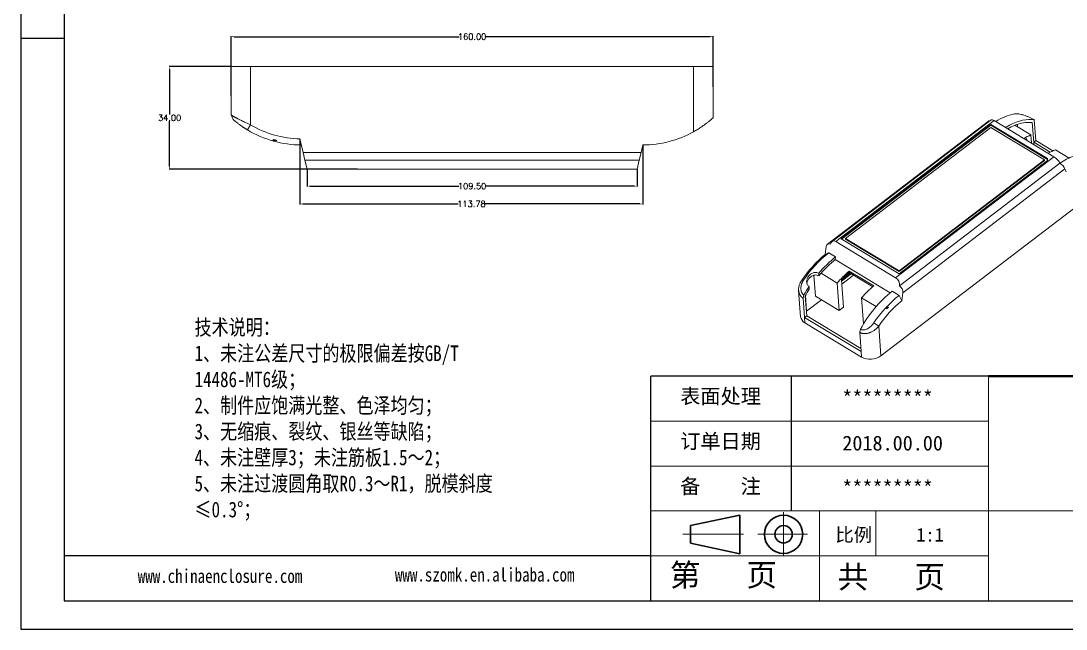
# Model space of a CAD drawing. Header units: inches. Extents: x 3440 to 5010, y 1126 to 1518.
# Drawn here: x 3848.1 to 4194.8, y 1125.7 to 1327.5 of the extents above; entities that cross this region are included whole.
import ezdxf

# ---------------------------------------------------------------- set-up
doc = ezdxf.new("R2010")
doc.units = ezdxf.units.IN
doc.header["$LTSCALE"] = 15
doc.linetypes.add('CENTER2', pattern=[28.575, 19.05, -3.175, 3.175, -3.175])
doc.layers.add('文字', color=81, linetype='Continuous')
for name, color, linetype, lineweight in [('粗实线', 7, 'Continuous', 30), ('细实线', 3, 'Continuous', 9), ('细点划线', 2, 'CENTER2', 9)]:
    doc.layers.add(name, color=color, linetype=linetype, lineweight=lineweight)
doc.styles.get("Standard").update_dxf_attribs({"font": 'txt', "bigfont": 'gbcbig.shx'})
doc.styles.add('宋体', font='', dxfattribs={"width": 0.8, "height": 3.5})
doc.styles.get('宋体').set_extended_font_data('SimSun')
doc.dimstyles.new('2.5', dxfattribs={"dimtxt": 2, "dimasz": 1, "dimexe": 0.18, "dimexo": 0.0625, "dimgap": 0.09, "dimtad": 0, "dimtih": 1, "dimtoh": 1, "dimzin": 0, "dimdsep": 46, "dimtxsty": 'Standard', "dimcen": 1, "dimadec": 0, "dimazin": 2, "dimtfac": 1, "dimtofl": 0, "dimtmove": 0, "dimatfit": 3, "dimfxl": 0, "dimtolj": 1, "dimtzin": 0, "dimarcsym": 0})

# ---------------------------------------------------------------- blocks, each defined once
blk = doc.blocks.new('*D475')
at = {"color": 0, "lineweight": -2, "transparency": 16777216}
for p, q in [((3917.71, 1312.31), (3897.22, 1312.31)), ((3897.4, 1311.31), (3897.4, 1296.4)), ((3897.4, 1279.31), (3897.4, 1294.22)), ((3959.74, 1278.31), (3897.22, 1278.31))]:
    blk.add_line(p, q, dxfattribs=at)
at = {"color": 0, "transparency": 16777216}
for points in [[(3897.24, 1311.31), (3897.57, 1311.31), (3897.4, 1312.31)], [(3897.24, 1279.31), (3897.57, 1279.31), (3897.4, 1278.31)]]:
    blk.add_solid(points, dxfattribs=at)
at = {"layer": 'Defpoints', "color": 0, "transparency": 16777216}
for p in [(3917.77, 1312.31), (3897.4, 1278.31), (3959.8, 1278.31)]:
    blk.add_point(p, dxfattribs=at)
at = {"color": 0, "transparency": 16777216, "insert": (3897.4, 1295.31), "char_height": 2, "attachment_point": 5}
blk.add_mtext('\\A1;34.00', dxfattribs=at)
blk = doc.blocks.new('*D476')
at = {"color": 0, "lineweight": -2, "transparency": 16777216}
for p, q in [((3917.77, 1302.6), (3917.77, 1322.43)), ((3918.77, 1322.25), (3993.52, 1322.25)), ((4076.77, 1322.25), (4002.03, 1322.25)), ((4077.77, 1305.56), (4077.77, 1322.43))]:
    blk.add_line(p, q, dxfattribs=at)
at = {"color": 0, "transparency": 16777216}
for points in [[(3918.77, 1322.42), (3918.77, 1322.09), (3917.77, 1322.25)], [(4076.77, 1322.42), (4076.77, 1322.09), (4077.77, 1322.25)]]:
    blk.add_solid(points, dxfattribs=at)
at = {"layer": 'Defpoints', "color": 0, "transparency": 16777216}
for p in [(4077.77, 1322.25), (4077.77, 1305.5), (3917.77, 1302.54)]:
    blk.add_point(p, dxfattribs=at)
at = {"color": 0, "transparency": 16777216, "insert": (3997.77, 1322.25), "char_height": 2, "attachment_point": 5}
blk.add_mtext('\\A1;160.00', dxfattribs=at)
blk = doc.blocks.new('*D477')
at = {"color": 0, "lineweight": -2, "transparency": 16777216}
for p, q in [((3943.02, 1278.25), (3943.02, 1272.48)), ((4052.52, 1278.25), (4052.52, 1272.48)), ((3944.02, 1272.66), (3993.35, 1272.66)), ((4051.52, 1272.66), (4002.2, 1272.66))]:
    blk.add_line(p, q, dxfattribs=at)
at = {"color": 0, "transparency": 16777216}
for points in [[(3944.02, 1272.82), (3944.02, 1272.49), (3943.02, 1272.66)], [(4051.52, 1272.82), (4051.52, 1272.49), (4052.52, 1272.66)]]:
    blk.add_solid(points, dxfattribs=at)
at = {"layer": 'Defpoints', "color": 0, "transparency": 16777216}
for p in [(3943.02, 1278.31), (4052.52, 1278.31), (4052.52, 1272.66)]:
    blk.add_point(p, dxfattribs=at)
at = {"color": 0, "transparency": 16777216, "insert": (3997.77, 1272.66), "char_height": 2, "attachment_point": 5}
blk.add_mtext('\\A1;109.50', dxfattribs=at)
blk = doc.blocks.new('*D478')
at = {"color": 0, "lineweight": -2, "transparency": 16777216}
for p, q in [((3940.65, 1288.25), (3940.65, 1266.56)), ((4054.42, 1286.25), (4054.42, 1266.56)), ((3941.65, 1266.74), (3993.11, 1266.74)), ((4053.42, 1266.74), (4001.96, 1266.74))]:
    blk.add_line(p, q, dxfattribs=at)
at = {"color": 0, "transparency": 16777216}
for points in [[(3941.65, 1266.9), (3941.65, 1266.57), (3940.65, 1266.74)], [(4053.42, 1266.9), (4053.42, 1266.57), (4054.42, 1266.74)]]:
    blk.add_solid(points, dxfattribs=at)
at = {"layer": 'Defpoints', "color": 0, "transparency": 16777216}
for p in [(3940.65, 1288.32), (4054.42, 1286.31), (3940.65, 1266.74)]:
    blk.add_point(p, dxfattribs=at)
at = {"color": 0, "transparency": 16777216, "insert": (3997.54, 1266.74), "char_height": 2, "attachment_point": 5}
blk.add_mtext('\\A1;113.78', dxfattribs=at)

msp = doc.modelspace()

# ---------------------------------------------------------------- linework, layer by layer
for p, q in [((3848.055, 1517.567), (3848.055, 1125.657)), ((3862.397, 1508.236), (3862.397, 1134.988)), ((3862.397, 1321.612), (3848.055, 1321.612)), ((3848.055, 1307.097), (3848.055, 1125.657)), ((4169.048, 1209.637), (4057.074, 1209.637)), ((4057.074, 1134.988), (4057.074, 1209.637)), ((4103.73, 1164.848), (4103.73, 1209.637)), ((4057.074, 1149.918), (3862.397, 1149.918)), ((3862.397, 1134.988), (4392.997, 1134.988)), ((3848.055, 1125.657), (4402.328, 1125.657)), ((3848.055, 1125.657), (4104.663, 1125.657))]:
    msp.add_line(p, q)
at = {"color": 7, "linetype": 'Continuous', "lineweight": 15}
for p, q in [((3917.774, 1308.81), (3917.774, 1312.31)), ((3917.774, 1312.31), (3924.274, 1312.31)), ((3924.274, 1312.31), (3924.274, 1293.025)), ((4071.274, 1312.31), (3924.274, 1312.31)), ((4071.274, 1290.715), (4071.274, 1312.31)), ((4071.274, 1312.31), (4077.774, 1312.31)), ((4077.774, 1312.31), (4077.774, 1308.81)), ((3917.774, 1296.273), (3917.774, 1308.81)), ((4077.774, 1308.81), (4077.774, 1295.371)), ((3917.774, 1296.273), (3918.471, 1294.756)), ((4169.086, 1294.241), (4115.642, 1253.398)), ((4169.981, 1294.632), (4117.177, 1254.278)), ((4171.007, 1294.396), (4118.466, 1254.244)), ((4171.007, 1294.396), (4190.826, 1282.427)), ((4184.102, 1287.206), (4183.603, 1293.732)), ((4184.822, 1287.756), (4184.297, 1294.626)), ((3922.086, 1292.038), (3923.244, 1291.31)), ((3924.274, 1293.025), (3923.244, 1291.31)), ((4169.821, 1293.143), (4120.16, 1255.191)), ((4169.841, 1292.887), (4120.358, 1255.071)), ((4169.864, 1292.132), (4121.642, 1255.281)), ((4188.624, 1281.787), (4169.821, 1293.143)), ((4169.841, 1292.887), (4169.821, 1293.143)), ((4188.634, 1281.537), (4169.841, 1292.887)), ((4187.65, 1281.39), (4169.864, 1292.132)), ((4183.169, 1289.641), (4177.833, 1292.863)), ((3940.648, 1288.316), (3941.718, 1283.81)), ((4181.271, 1288.202), (4181.271, 1288.197)), ((4181.737, 1288.444), (4181.779, 1287.89)), ((4183.169, 1289.641), (4183.377, 1286.925)), ((4184.102, 1287.206), (4184.822, 1287.756)), ((4184.102, 1287.206), (4189.551, 1283.915)), ((4190.445, 1284.36), (4184.822, 1287.756)), ((3941.718, 1283.81), (4053.83, 1283.81)), ((3942.312, 1281.31), (3941.718, 1283.81)), ((4053.83, 1283.81), (4053.237, 1281.31)), ((4054.424, 1286.31), (4053.83, 1283.81)), ((4195.841, 1281.988), (4191.3, 1284.73)), ((3942.312, 1281.31), (4053.237, 1281.31)), ((3943.024, 1278.31), (3942.312, 1281.31)), ((4053.237, 1281.31), (4052.524, 1278.31)), ((4138.285, 1242.275), (4190.826, 1282.427)), ((4139.428, 1244.539), (4187.65, 1281.39)), ((4139.448, 1244.283), (4187.67, 1281.135)), ((4139.471, 1243.528), (4188.652, 1281.113)), ((4139.585, 1239.559), (4192.809, 1280.234)), ((4187.67, 1281.135), (4187.65, 1281.39)), ((4188.624, 1281.787), (4188.652, 1281.113)), ((4052.524, 1278.31), (3943.024, 1278.31)), ((4194.462, 1278.406), (4140.669, 1237.296)), ((4194.845, 1277.346), (4194.462, 1278.406)), ((4133.412, 1216.33), (4203.946, 1270.232)), ((4114.922, 1249.946), (4115.26, 1252.642)), ((4118.466, 1254.244), (4138.285, 1242.275)), ((4120.16, 1255.191), (4139.471, 1243.528)), ((4121.642, 1255.281), (4139.428, 1244.539)), ((4121.661, 1255.025), (4121.642, 1255.281)), ((4121.661, 1255.025), (4139.448, 1244.283)), ((4116.089, 1250.532), (4118.375, 1249.151)), ((4118.375, 1249.151), (4118.263, 1248.251)), ((4136.485, 1237.246), (4118.263, 1248.251)), ((4107.25, 1241.535), (4107.705, 1241.42)), ((4111.686, 1236.152), (4111.157, 1243.063)), ((4112.773, 1243.722), (4112.835, 1242.903)), ((4118.866, 1240.5), (4113.531, 1243.723)), ((4120.316, 1241.471), (4123.268, 1243.728)), ((4120.341, 1241.143), (4123.522, 1243.574)), ((4124.313, 1243.097), (4120.419, 1240.121)), ((4122.881, 1244.45), (4131.012, 1239.539)), ((4122.881, 1244.45), (4122.92, 1243.938)), ((4130.675, 1239.255), (4122.92, 1243.938)), ((4139.448, 1244.283), (4139.428, 1244.539)), ((4106.103, 1238.052), (4106.77, 1229.334)), ((4109.62, 1238.452), (4109.55, 1239.374)), ((4118.866, 1240.5), (4119.562, 1231.395)), ((4120.313, 1241.504), (4121.002, 1232.495)), ((4107.561, 1235.496), (4107.836, 1236.527)), ((4107.561, 1235.496), (4108.051, 1229.086)), ((4108.272, 1236.162), (4108.771, 1229.636)), ((4113.663, 1234.958), (4108.766, 1231.215)), ((4119.562, 1231.395), (4111.686, 1236.152)), ((4126.997, 1235.59), (4127.66, 1226.923)), ((4131.833, 1232.669), (4126.997, 1235.59)), ((4137.178, 1237.795), (4139.465, 1236.414)), ((4140.331, 1234.6), (4140.669, 1237.296)), ((4108.657, 1231.128), (4108.766, 1231.215)), ((4121.002, 1232.495), (4119.562, 1231.395)), ((4108.771, 1229.636), (4108.051, 1229.086)), ((4108.051, 1229.086), (4126.854, 1217.731)), ((4108.051, 1229.086), (4108.188, 1227.297)), ((4126.775, 1218.763), (4108.771, 1229.636)), ((4108.188, 1227.297), (4126.99, 1215.941)), ((4126.364, 1224.14), (4126.639, 1225.171)), ((4132.659, 1226.189), (4131.081, 1227.302)), ((4132.659, 1226.189), (4133.412, 1216.33)), ((4126.854, 1217.731), (4126.364, 1224.14)), ((4126.99, 1215.941), (4126.854, 1217.731))]:
    msp.add_line(p, q, dxfattribs=at)
at = {"color": 8, "linetype": 'Continuous', "lineweight": 15}
for p, q in [((4178.683, 1293.177), (4178.749, 1292.31)), ((4184.16, 1286.452), (4184.102, 1287.206)), ((4108.766, 1231.215), (4108.373, 1236.346))]:
    msp.add_line(p, q, dxfattribs=at)
at = {"color": 7, "linetype": 'Continuous', "lineweight": 15, "flags": 128}
for points in [[(4184.297, 1294.626), (4183.386, 1294.744), (4182.433, 1294.765), (4181.443, 1294.688), (4180.421, 1294.514), (4179.37, 1294.244), (4178.296, 1293.878), (4177.203, 1293.42), (4176.095, 1292.869), (4174.979, 1292.23), (4174.788, 1292.112)], [(4181.737, 1288.444), (4181.405, 1288.274), (4181.271, 1288.202)]]:
    msp.add_lwpolyline(points, dxfattribs=at)
at = {"color": 7, "linetype": 'Continuous', "lineweight": 15}
for centre, radius, start, end in [((4180.953, 1279.628), 17.299, 100.86131, 123.18088), ((4182.318, 1282.665), 11.141, 83.37732, 113.73956), ((3941.272, 1321.31), 35, 238.9969, 269.75807), ((3941.272, 1321.31), 33, 238.9969, 268.91633), ((4054.276, 1321.31), 35, 270.24193, 299.05514), ((4185, 1275.19), 19.071, 112.07244, 120.00613), ((3941.272, 1321.31), 34.5, 254.00799, 256.16909), ((4190.334, 1271.971), 19.067, 112.0716, 120.00698), ((4198.52, 1266.946), 19.194, 112.09792, 119.98065), ((4204.677, 1263.022), 20.92, 110.61805, 124.5855), ((4138.391, 1220.833), 37.395, 128.8737, 146.38539), ((4140.532, 1219.63), 39.401, 128.34385, 146.42488), ((4140.811, 1220.392), 36.475, 127.95781, 140.23665), ((4140.236, 1220.003), 39.025, 136.33301, 137.6029), ((4139.716, 1221.097), 34.606, 128.30991, 139.17093), ((4143.867, 1217.275), 40.247, 138.91847, 140.44888), ((4145.647, 1217.295), 35.436, 129.97534, 139.09135), ((4144.101, 1218.639), 32.995, 129.9369, 136.13373), ((4148.245, 1214.142), 46.195, 146.89296, 151.01522), ((4147.02, 1214.882), 44.208, 147.77987, 151.22423), ((4153.778, 1212.384), 35.436, 129.97534, 139.09135), ((4162.777, 1205.713), 41.043, 128.58609, 151.69947), ((4163.909, 1205.512), 39.401, 128.34385, 146.42488), ((4163.8, 1205.488), 37.395, 128.8737, 146.38539), ((4164.121, 1205.578), 39.025, 136.33301, 137.6029), ((4109.418, 1229.665), 2.669, 187.13883, 242.55336), ((4129.892, 1221.244), 6.045, 241.31106, 305.61355)]:
    msp.add_arc(centre, radius, start, end, dxfattribs=at)
for centre, major_axis, ratio, start_param, end_param in [((4170.324, 1292.984), (1.259, -1.238), 0.3379667, 2.572193, 3.0935052), ((4171.466, 1293.124), (1.511, -1.485), 0.3379667, 2.1840459, 3.0935052), ((4191.285, 1281.154), (1.511, -1.485), 0.3379667, 0.6132496, 2.1840459), ((4193.192, 1279.173), (1.259, -1.238), 0.3379667, 0.6132496, 2.1840459), ((4116.53, 1251.874), (-0.746, 1.61), 0.6492678, 5.5169196, 7.0877159), ((4118.242, 1252.449), (-0.895, 1.932), 0.6492678, 5.5169196, 7.0877159), ((4138.061, 1240.48), (-0.895, 1.932), 0.6492678, 3.9461233, 5.5169196), ((4139.398, 1238.063), (-0.746, 1.61), 0.6492678, 3.9461233, 5.5169196)]:
    msp.add_ellipse(centre, major_axis=major_axis, ratio=ratio, start_param=start_param, end_param=end_param, dxfattribs=at)
for points, knots in [([(3917.774, 1296.273), (3917.775, 1296.273), (3917.777, 1296.272), (3917.79, 1296.263), (3917.813, 1296.249), (3917.845, 1296.228), (3917.887, 1296.202), (3917.94, 1296.17), (3918.003, 1296.131), (3918.077, 1296.087), (3918.162, 1296.037), (3918.258, 1295.981), (3918.366, 1295.918), (3918.486, 1295.85), (3918.617, 1295.776), (3918.761, 1295.696), (3918.917, 1295.61), (3919.085, 1295.518), (3919.266, 1295.421), (3919.459, 1295.317), (3919.664, 1295.207), (3919.927, 1295.067), (3920.274, 1294.883), (3920.737, 1294.646), (3921.291, 1294.371), (3921.905, 1294.076), (3922.523, 1293.789), (3923.083, 1293.538), (3923.559, 1293.329), (3923.946, 1293.162), (3924.175, 1293.066), (3924.274, 1293.025)], [0, 0, 0, 0, 0.0220237, 0.0443682, 0.0670466, 0.0900715, 0.1134547, 0.1372078, 0.1613415, 0.1858663, 0.210792, 0.2361282, 0.2618837, 0.2880672, 0.3146867, 0.34175, 0.3692645, 0.3972371, 0.4256746, 0.4545833, 0.4839692, 0.513838, 0.5632907, 0.6203368, 0.6849822, 0.7572301, 0.8245177, 0.8824401, 0.9309955, 0.9701823, 1, 1, 1, 1]), ([(3923.244, 1291.31), (3923.17, 1291.355), (3923.022, 1291.445), (3922.801, 1291.581), (3922.582, 1291.718), (3922.366, 1291.856), (3922.151, 1291.995), (3921.938, 1292.134), (3921.727, 1292.275), (3921.313, 1292.556), (3920.72, 1292.974), (3919.999, 1293.513), (3919.375, 1294.002), (3918.988, 1294.32), (3918.772, 1294.501), (3918.661, 1294.594), (3918.575, 1294.667), (3918.515, 1294.718), (3918.478, 1294.75), (3918.473, 1294.754), (3918.471, 1294.756)], [0, 0, 0, 0, 0.0318829, 0.0636757, 0.0954218, 0.1271644, 0.1589471, 0.190813, 0.2228051, 0.2549657, 0.3821758, 0.5070081, 0.6343526, 0.7559806, 0.7990694, 0.8407156, 0.8812568, 0.9210587, 0.9605076, 1, 1, 1, 1]), ([(4077.774, 1295.371), (4077.774, 1295.371), (4077.722, 1295.323), (4077.572, 1295.189), (4077.509, 1295.133), (4077.364, 1295.005), (4077.281, 1294.932), (4077.004, 1294.692), (4076.779, 1294.501), (4076.279, 1294.089), (4076.003, 1293.867), (4075.551, 1293.517), (4075.393, 1293.397), (4075.069, 1293.155), (4074.903, 1293.033), (4074.391, 1292.664), (4074.033, 1292.416), (4073.281, 1291.916), (4072.892, 1291.667), (4072.097, 1291.183), (4071.691, 1290.946), (4071.274, 1290.715)], [0, 0, 0, 0, 0.125, 0.125, 0.1875, 0.1875, 0.25, 0.25, 0.375, 0.375, 0.5, 0.5, 0.5625, 0.5625, 0.625, 0.625, 0.75, 0.75, 0.875, 0.875, 1, 1, 1, 1]), ([(4184.297, 1294.626), (4184.053, 1294.773), (4183.79, 1294.921), (4183.366, 1295.144), (4183.22, 1295.219), (4182.924, 1295.364), (4182.776, 1295.435), (4182.325, 1295.643), (4182.016, 1295.775), (4181.411, 1296.013), (4181.112, 1296.12), (4180.668, 1296.262), (4180.52, 1296.307), (4180.228, 1296.388), (4180.085, 1296.425), (4179.662, 1296.524), (4179.388, 1296.576), (4178.858, 1296.646), (4178.604, 1296.665), (4178.126, 1296.668), (4177.902, 1296.652), (4177.693, 1296.618)], [0, 0, 0, 0, 0.125, 0.125, 0.1875, 0.1875, 0.25, 0.25, 0.375, 0.375, 0.5, 0.5, 0.5625, 0.5625, 0.625, 0.625, 0.75, 0.75, 0.875, 0.875, 1, 1, 1, 1]), ([(4107.561, 1235.496), (4107.521, 1235.52), (4107.441, 1235.57), (4107.325, 1235.654), (4107.211, 1235.744), (4107.101, 1235.842), (4106.994, 1235.947), (4106.892, 1236.059), (4106.794, 1236.178), (4106.7, 1236.305), (4106.612, 1236.439), (4106.529, 1236.579), (4106.452, 1236.727), (4106.381, 1236.881), (4106.317, 1237.043), (4106.26, 1237.21), (4106.211, 1237.384), (4106.169, 1237.565), (4106.136, 1237.751), (4106.112, 1237.943), (4106.096, 1238.141), (4106.088, 1238.387), (4106.098, 1238.698), (4106.142, 1239.091), (4106.233, 1239.534), (4106.375, 1239.995), (4106.556, 1240.431), (4106.75, 1240.804), (4106.936, 1241.106), (4107.1, 1241.343), (4107.205, 1241.477), (4107.25, 1241.535)], [0, 0, 0, 0, 0.0220237, 0.0443682, 0.0670466, 0.0900715, 0.1134547, 0.1372078, 0.1613415, 0.1858663, 0.210792, 0.2361282, 0.2618837, 0.2880672, 0.3146867, 0.34175, 0.3692645, 0.3972371, 0.4256746, 0.4545833, 0.4839692, 0.513838, 0.5632907, 0.6203368, 0.6849822, 0.7572301, 0.8245177, 0.8824401, 0.9309955, 0.9701823, 1, 1, 1, 1]), ([(4112.773, 1243.722), (4112.648, 1243.797), (4112.514, 1243.857), (4112.227, 1243.947), (4112.073, 1243.976), (4111.76, 1244.003), (4111.6, 1244), (4111.273, 1243.963), (4111.111, 1243.929), (4110.792, 1243.831), (4110.634, 1243.766), (4110.332, 1243.612), (4110.188, 1243.523), (4109.914, 1243.321), (4109.784, 1243.208), (4109.547, 1242.968), (4109.438, 1242.839), (4109.242, 1242.565), (4109.155, 1242.421), (4109.006, 1242.127), (4108.944, 1241.976), (4108.794, 1241.508), (4108.747, 1241.193), (4108.763, 1240.724), (4108.783, 1240.571), (4108.853, 1240.28), (4108.903, 1240.14), (4109.038, 1239.875), (4109.12, 1239.755), (4109.313, 1239.542), (4109.425, 1239.449), (4109.55, 1239.374)], [0, 0, 0, 0, 0.0625, 0.0625, 0.125, 0.125, 0.1875, 0.1875, 0.25, 0.25, 0.3125, 0.3125, 0.375, 0.375, 0.4375, 0.4375, 0.5, 0.5, 0.5625, 0.5625, 0.625, 0.625, 0.75, 0.75, 0.8125, 0.8125, 0.875, 0.875, 0.9375, 0.9375, 1, 1, 1, 1]), ([(4112.835, 1242.903), (4112.629, 1242.998), (4112.218, 1243.187), (4111.462, 1243.188), (4110.694, 1242.968), (4109.96, 1242.507), (4109.33, 1241.815), (4108.987, 1241.082), (4108.852, 1240.571), (4108.846, 1240.375), (4108.845, 1240.344)], [0, 0, 0, 0, 0.1354267, 0.2707469, 0.4090658, 0.5560067, 0.7157872, 0.8904088, 0.9829304, 1, 1, 1, 1]), ([(4107.705, 1241.42), (4107.671, 1241.369), (4107.605, 1241.268), (4107.512, 1241.113), (4107.424, 1240.956), (4107.343, 1240.796), (4107.267, 1240.633), (4107.197, 1240.467), (4107.133, 1240.299), (4107.017, 1239.959), (4106.89, 1239.444), (4106.825, 1238.747), (4106.873, 1238.069), (4107.017, 1237.573), (4107.168, 1237.252), (4107.275, 1237.069), (4107.396, 1236.905), (4107.529, 1236.759), (4107.675, 1236.631), (4107.783, 1236.562), (4107.836, 1236.527)], [0, 0, 0, 0, 0.0318829, 0.0636757, 0.0954218, 0.1271644, 0.1589471, 0.190813, 0.2228051, 0.2549657, 0.3821758, 0.5070081, 0.6343526, 0.7559806, 0.7990694, 0.8407156, 0.8812568, 0.9210587, 0.9605076, 1, 1, 1, 1]), ([(4132.659, 1226.189), (4132.621, 1226.143), (4132.536, 1226.038), (4132.385, 1225.866), (4132.194, 1225.662), (4131.958, 1225.431), (4131.671, 1225.178), (4131.315, 1224.897), (4130.91, 1224.62), (4130.489, 1224.376), (4130.106, 1224.187), (4129.742, 1224.034), (4129.384, 1223.911), (4129.019, 1223.814), (4128.664, 1223.748), (4128.321, 1223.711), (4127.992, 1223.702), (4127.678, 1223.718), (4127.379, 1223.759), (4127.098, 1223.822), (4126.835, 1223.908), (4126.59, 1224.011), (4126.438, 1224.097), (4126.364, 1224.14)], [0, 0, 0, 0, 0.0240839, 0.0547951, 0.0921338, 0.1360996, 0.1866918, 0.2439096, 0.3163433, 0.3811556, 0.4383498, 0.4879315, 0.5417433, 0.5939688, 0.6446447, 0.6938114, 0.741513, 0.7877977, 0.8327183, 0.8763329, 0.9187044, 0.9599018, 1, 1, 1, 1]), ([(4126.639, 1225.171), (4126.669, 1225.154), (4126.728, 1225.119), (4126.821, 1225.074), (4126.916, 1225.035), (4127.014, 1225.002), (4127.116, 1224.975), (4127.219, 1224.954), (4127.326, 1224.94), (4127.436, 1224.931), (4127.548, 1224.929), (4127.664, 1224.932), (4127.944, 1224.955), (4128.403, 1225.059), (4129.011, 1225.339), (4129.597, 1225.721), (4130.053, 1226.107), (4130.397, 1226.449), (4130.642, 1226.72), (4130.872, 1227.004), (4131.011, 1227.202), (4131.081, 1227.302)], [0, 0, 0, 0, 0.0213546, 0.0426589, 0.0639781, 0.0853768, 0.1069192, 0.1286681, 0.1506844, 0.1730272, 0.1957527, 0.2189144, 0.2425628, 0.3642367, 0.4913688, 0.6163249, 0.7439748, 0.8084274, 0.8723514, 0.9360926, 1, 1, 1, 1])]:
    msp.add_open_spline(points, degree=3, knots=knots, dxfattribs=at)
for points in [[(3931.767, 1287.81), (3931.767, 1287.922), (3931.767, 1288.034), (3931.767, 1288.145)], [(3933.024, 1287.81), (3932.603, 1287.81), (3932.184, 1287.81), (3931.767, 1287.81)], [(4114.922, 1249.946), (4115.311, 1250.142), (4115.7, 1250.337), (4116.089, 1250.532)], [(4111.567, 1246.389), (4111.517, 1246.365), (4111.467, 1246.34), (4111.417, 1246.316)], [(4112.007, 1246.949), (4111.856, 1246.763), (4111.709, 1246.577), (4111.567, 1246.389)], [(4139.465, 1236.414), (4139.754, 1235.81), (4140.043, 1235.205), (4140.331, 1234.6)], [(4135.124, 1232.162), (4135.383, 1232.28), (4135.638, 1232.4), (4135.891, 1232.524)], [(4135.124, 1232.162), (4135.183, 1232.072), (4135.242, 1231.982), (4135.301, 1231.892)]]:
    msp.add_open_spline(points, degree=3, dxfattribs=at)
at = {"layer": '粗实线', "color": 7, "lineweight": 40}
msp.add_line((4392.997, 1209.637), (4169.048, 1209.637), dxfattribs=at)
at = {"layer": '粗实线', "color": 7}
for p, q in [((4086.581, 1163.451), (4070.268, 1159.993)), ((4086.581, 1163.451), (4086.581, 1150.666)), ((4070.268, 1159.993), (4070.268, 1154.224)), ((4070.268, 1154.224), (4086.581, 1150.666))]:
    msp.add_line(p, q, dxfattribs=at)
for radius in [6.342, 2.885]:
    msp.add_circle((4101.099, 1157.109), radius, dxfattribs=at)
at = {"layer": '细实线', "color": 7}
for p, q in [((4169.048, 1209.637), (4169.048, 1134.988)), ((4169.048, 1194.708), (4057.074, 1194.708)), ((4169.048, 1179.778), (4057.074, 1179.778)), ((4392.997, 1164.848), (4057.074, 1164.848)), ((4113.061, 1164.848), (4113.061, 1134.988)), ((4131.723, 1164.848), (4131.723, 1149.918)), ((4169.048, 1149.918), (4057.074, 1149.918))]:
    msp.add_line(p, q, dxfattribs=at)
at = {"layer": '细点划线', "color": 7}
for p, q in [((4101.099, 1164.409), (4101.099, 1149.918)), ((4067.667, 1157.109), (4087.83, 1157.109)), ((4092.617, 1157.109), (4109.009, 1157.109))]:
    msp.add_line(p, q, dxfattribs=at)

# ---------------------------------------------------------------- texts
at = {"char_height": 4.90996, "width": 2790.57533, "attachment_point": 1}
for s, insert in [('{\\fSimHei|b0|i0|c134|p49;表面处理}', (4066.811, 1205.4)), ('{\\fSimHei|b0|i0|c134|p49;*********}', (4120.588, 1204.769)), ('{\\fSimHei|b0|i0|c134|p49;订单日期}', (4066.811, 1190.47)), ('{\\fSimHei|b0|i0|c134|p49;2018.00.00}', (4120.588, 1189.839)), ('{\\fSimHei|b0|i0|c134|p49;备    注}', (4066.811, 1175.541)), ('{\\fSimHei|b0|i0|c134|p49;*********}', (4120.588, 1174.909))]:
    msp.add_mtext(s, dxfattribs=dict(at, insert=insert))
at = {"layer": '文字', "color": 0, "attachment_point": 1, "style": '宋体'}
for s, insert, char_height, width in [('{\\H1.111x;技术说明：\\P1、未注公差尺寸的极限偏差按GB/T 14486-MT6级；\\P2、制件应饱满光整、色泽均匀；\\P3、无缩痕、裂纹、银丝等缺陷；\\P4、未注壁厚3；未注筋板1.5～2；\\P5、未注过渡圆角取R0.3～R1，脱模斜度≤0.3%%D；}', (3905.669, 1228.413), 4.6656, 105.08986), ('www.chinaenclosure.com', (3886.823, 1145.549), 4.56192, 80.14856), ('www.szomk.en.alibaba.com', (3972.15, 1146), 4.56192, 80.14856)]:
    msp.add_mtext(s, dxfattribs=dict(at, insert=insert, char_height=char_height, width=width))
at = {"layer": '细实线', "color": 7, "attachment_point": 1}
for s, insert, char_height, width in [('{\\fSimSun|b0|i0|c134|p54;比例}', (4118.286, 1159.193), 4.47898, 19.66131), ('{\\fSimSun|b0|i0|c134|p54;1:1}', (4145.114, 1159.193), 4.47898, 19.66131), ('{\\fSimSun|b0|i0|c134|p54;第   页}', (4063.355, 1147.352), 7.46496, 55.9872), ('{\\fSimSun|b0|i0|c134|p54; 共   页}', (4113.974, 1146.717), 7.46496, 55.9872)]:
    msp.add_mtext(s, dxfattribs=dict(at, insert=insert, char_height=char_height, width=width))

# ---------------------------------------------------------------- dimensions: what is measured, and where the dimension line sits
for base, p1, p2, picture, middle in [((4077.774, 1322.252), (3917.774, 1302.542), (4077.774, 1305.501), '*D476', (3997.774, 1322.252)), ((3940.648, 1266.736), (4054.424, 1286.31), (3940.648, 1288.316), '*D478', (3997.536, 1266.736)), ((4052.524, 1272.656), (3943.024, 1278.31), (4052.524, 1278.31), '*D477', (3997.774, 1272.656))]:
    dim = msp.add_linear_dim(base=base, p1=p1, p2=p2, dimstyle='2.5')
    dim.commit()
    dim.dimension.update_dxf_attribs({"geometry": picture, "text_midpoint": middle})
dim = msp.add_linear_dim(base=(3897.404, 1278.31), p1=(3917.774, 1312.31), p2=(3959.804, 1278.31), angle=90, dimstyle='2.5')
dim.commit()
dim.dimension.update_dxf_attribs({"geometry": '*D475', "text_midpoint": (3897.404, 1295.31)})

doc.saveas('drawing.dxf')
